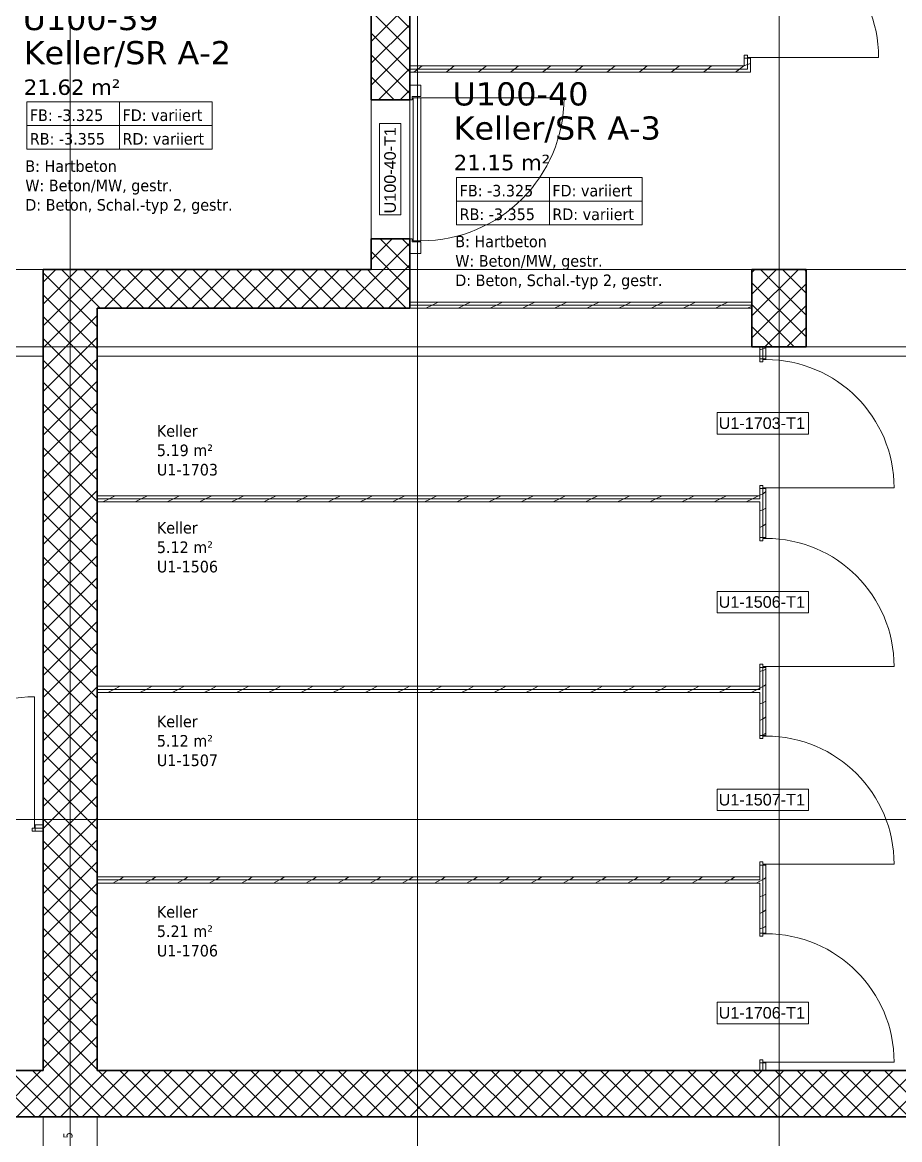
# Model space of a CAD drawing. Extents: x -1907 to 937, y -179 to 966.
# Drawn here: x -704 to -590.4, y 622.2 to 766.9 of the extents above; entities that cross this region are included whole.
import ezdxf
from ezdxf.lldxf.tags import DXFTag

# ---------------------------------------------------------------- set-up
doc = ezdxf.new("R2010")
doc.units = 0
doc.layers.get('0').update_dxf_attribs({"lineweight": 13})
for name, color, linetype, lineweight in [('A-AREA-____-IDEN', 7, 'Continuous', 5), ('A-DOOR-____-IDEN', 7, 'Continuous', 5), ('A-DOOR-____-OTLN', 7, 'Continuous', 9), ('A-DOOR-FRAM-MCUT', 7, 'Continuous', 9), ('A-DOOR-OPNG-OTLN', 7, 'Continuous', 9), ('A-FLOR-____-OVHD', 7, 'Strichpunkt - Fein', 9), ('A-WALL-____-MCUT', 7, 'Continuous', 35), ('A-WALL-____-PATT', 7, 'Continuous', 35), ('A-WALL-FNSH-MCUT', 7, 'Continuous', 35), ('S-COLS-____-MCUT', 7, 'Continuous', 35), ('S-COLS-____-OTLN', 7, 'Continuous', 9), ('S-GRID-____-OTLN', 7, 'Continuous', 5)]:
    doc.layers.add(name, color=color, linetype=linetype, lineweight=lineweight)
doc.styles.get("Standard").update_dxf_attribs({"font": 'arial.ttf'})
tags = doc.linetypes.add('_Rasterlinie_', pattern=[0.375, 0.2, -0.05, 0.075, -0.05]).pattern_tags.tags
tags[10:11] = [DXFTag(74, 4), DXFTag(75, 0), DXFTag(340, '0'), DXFTag(46, 1.0), DXFTag(50, 0.0), DXFTag(44, 0.0), DXFTag(45, 0.0)]
tags[8:9] = [DXFTag(74, 4), DXFTag(75, 0), DXFTag(340, '0'), DXFTag(46, 1.0), DXFTag(50, 0.0), DXFTag(44, 0.0), DXFTag(45, 0.0)]
tags[6:7] = [DXFTag(74, 4), DXFTag(75, 0), DXFTag(340, '0'), DXFTag(46, 1.0), DXFTag(50, 0.0), DXFTag(44, 0.0), DXFTag(45, 0.0)]
tags[4:5] = [DXFTag(74, 4), DXFTag(75, 0), DXFTag(340, '0'), DXFTag(46, 1.0), DXFTag(50, 0.0), DXFTag(44, 0.0), DXFTag(45, 0.0)]
tags = doc.linetypes.add('Grundrissdarstellung Sturz', pattern=[0.25, 0.15, -0.05, 0, -0.05]).pattern_tags.tags
tags[10:11] = [DXFTag(74, 4), DXFTag(75, 0), DXFTag(340, '0'), DXFTag(46, 1.0), DXFTag(50, 0.0), DXFTag(44, 0.0), DXFTag(45, 0.0)]
tags[8:9] = [DXFTag(74, 4), DXFTag(75, 0), DXFTag(340, '0'), DXFTag(46, 1.0), DXFTag(50, 0.0), DXFTag(44, 0.0), DXFTag(45, 0.0)]
tags[6:7] = [DXFTag(74, 4), DXFTag(75, 0), DXFTag(340, '0'), DXFTag(46, 1.0), DXFTag(50, 0.0), DXFTag(44, 0.0), DXFTag(45, 0.0)]
tags[4:5] = [DXFTag(74, 4), DXFTag(75, 0), DXFTag(340, '0'), DXFTag(46, 1.0), DXFTag(50, 0.0), DXFTag(44, 0.0), DXFTag(45, 0.0)]
tags = doc.linetypes.add('Strich Punkt fein', pattern=[0.2, 0.1, -0.05, 0, -0.05]).pattern_tags.tags
tags[10:11] = [DXFTag(74, 4), DXFTag(75, 0), DXFTag(340, '0'), DXFTag(46, 1.0), DXFTag(50, 0.0), DXFTag(44, 0.0), DXFTag(45, 0.0)]
tags[8:9] = [DXFTag(74, 4), DXFTag(75, 0), DXFTag(340, '0'), DXFTag(46, 1.0), DXFTag(50, 0.0), DXFTag(44, 0.0), DXFTag(45, 0.0)]
tags[6:7] = [DXFTag(74, 4), DXFTag(75, 0), DXFTag(340, '0'), DXFTag(46, 1.0), DXFTag(50, 0.0), DXFTag(44, 0.0), DXFTag(45, 0.0)]
tags[4:5] = [DXFTag(74, 4), DXFTag(75, 0), DXFTag(340, '0'), DXFTag(46, 1.0), DXFTag(50, 0.0), DXFTag(44, 0.0), DXFTag(45, 0.0)]
tags = doc.linetypes.add('Strichpunkt - Fein', pattern=[0.2, 0.1, -0.05, 0, -0.05]).pattern_tags.tags
tags[10:11] = [DXFTag(74, 4), DXFTag(75, 0), DXFTag(340, '0'), DXFTag(46, 1.0), DXFTag(50, 0.0), DXFTag(44, 0.0), DXFTag(45, 0.0)]
tags[8:9] = [DXFTag(74, 4), DXFTag(75, 0), DXFTag(340, '0'), DXFTag(46, 1.0), DXFTag(50, 0.0), DXFTag(44, 0.0), DXFTag(45, 0.0)]
tags[6:7] = [DXFTag(74, 4), DXFTag(75, 0), DXFTag(340, '0'), DXFTag(46, 1.0), DXFTag(50, 0.0), DXFTag(44, 0.0), DXFTag(45, 0.0)]
tags[4:5] = [DXFTag(74, 4), DXFTag(75, 0), DXFTag(340, '0'), DXFTag(46, 1.0), DXFTag(50, 0.0), DXFTag(44, 0.0), DXFTag(45, 0.0)]

# ---------------------------------------------------------------- blocks, each defined once
blk = doc.blocks.new('Referenz-A0UJ2810XE', base_point=(-1920.13, -159.41))
at = {"layer": 'A-AREA-____-IDEN', "color": 0, "linetype": 'Continuous', "ltscale": 0.13}
for p, q in [((-703.46, 756.56), (-679.46, 756.56)), ((-703.46, 750.44), (-703.46, 756.56)), ((-691.46, 756.56), (-691.46, 750.44)), ((-679.46, 756.56), (-679.46, 750.44)), ((-703.46, 753.5), (-679.46, 753.5)), ((-679.46, 750.44), (-703.46, 750.44)), ((-647.8, 746.79), (-623.8, 746.79)), ((-647.8, 740.67), (-647.8, 746.79)), ((-635.8, 746.79), (-635.8, 740.67)), ((-623.8, 746.79), (-623.8, 740.67)), ((-647.8, 743.73), (-623.8, 743.73)), ((-623.8, 740.67), (-647.8, 740.67))]:
    blk.add_line(p, q, dxfattribs=at)
at = {"layer": 'A-DOOR-____-IDEN', "color": 0, "linetype": 'Continuous', "ltscale": 0.13}
for p, q in [((-657.8, 741.93), (-657.8, 753.77)), ((-657.8, 753.77), (-655.02, 753.77)), ((-655.02, 753.77), (-655.02, 741.93)), ((-655.02, 741.93), (-657.8, 741.93)), ((-614.08, 716.34), (-602.24, 716.34)), ((-614.08, 713.56), (-614.08, 716.34)), ((-602.24, 716.34), (-602.24, 713.56)), ((-602.24, 713.56), (-614.08, 713.56)), ((-614.08, 693.19), (-602.24, 693.19)), ((-614.08, 690.41), (-614.08, 693.19)), ((-602.24, 693.19), (-602.24, 690.41)), ((-602.24, 690.41), (-614.08, 690.41)), ((-614.08, 667.59), (-602.24, 667.59)), ((-614.08, 664.81), (-614.08, 667.59)), ((-602.24, 667.59), (-602.24, 664.81)), ((-602.24, 664.81), (-614.08, 664.81)), ((-614.08, 639.99), (-602.24, 639.99)), ((-614.08, 637.21), (-614.08, 639.99)), ((-602.24, 639.99), (-602.24, 637.21)), ((-602.24, 637.21), (-614.08, 637.21))]:
    blk.add_line(p, q, dxfattribs=at)
at = {"layer": 'A-DOOR-____-OTLN', "color": 0, "linetype": 'Strich Punkt fein', "ltscale": 0.13}
for p, q in [((-658.86, 738.85), (-658.86, 756.85)), ((-653.86, 756.85), (-653.86, 738.85))]:
    blk.add_line(p, q, dxfattribs=at)
at = {"layer": 'A-DOOR-____-OTLN', "color": 0, "linetype": 'Continuous', "ltscale": 0.13}
for p, q in [((-653.42, 757.11), (-653.42, 738.59)), ((-652.42, 757.11), (-653.42, 757.11)), ((-652.42, 738.59), (-652.42, 757.11)), ((-653.42, 738.59), (-652.42, 738.59))]:
    blk.add_line(p, q, dxfattribs=at)
at = {"layer": 'A-DOOR-____-OTLN', "color": 0, "linetype": 'Grundrissdarstellung Sturz', "ltscale": 0.13}
for p, q in [((-701.36, 625.15), (-701.36, 597.15)), ((-694.36, 625.15), (-694.36, 597.15))]:
    blk.add_line(p, q, dxfattribs=at)
at = {"layer": 'A-DOOR-FRAM-MCUT', "color": 0, "linetype": 'Continuous', "ltscale": 0.13}
for p, q in [((-610.16, 762.63), (-610.56, 762.63)), ((-610.56, 762.63), (-610.56, 762.23)), ((-610.16, 762.33), (-610.16, 762.63)), ((-610.56, 762.23), (-609.76, 762.23)), ((-609.76, 762.33), (-610.16, 762.33)), ((-609.76, 762.23), (-609.76, 762.33)), ((-652.42, 758.75), (-653.86, 758.75)), ((-653.86, 758.75), (-653.86, 756.85)), ((-652.42, 757.25), (-652.42, 758.75)), ((-653.86, 756.85), (-653.56, 756.85)), ((-653.56, 756.85), (-653.56, 757.25)), ((-653.56, 757.25), (-652.42, 757.25)), ((-653.56, 738.85), (-653.86, 738.85)), ((-653.86, 738.85), (-653.86, 736.95)), ((-653.56, 738.45), (-653.56, 738.85)), ((-652.42, 738.45), (-653.56, 738.45)), ((-652.42, 736.95), (-652.42, 738.45)), ((-653.86, 736.95), (-652.42, 736.95)), ((-607.76, 723.3), (-608.56, 723.3)), ((-608.56, 723.3), (-608.56, 722.9)), ((-608.56, 722.9), (-608.16, 722.9)), ((-608.16, 722.9), (-608.16, 723.2)), ((-608.16, 723.2), (-607.76, 723.2)), ((-607.76, 723.2), (-607.76, 723.3)), ((-608.16, 706.9), (-608.56, 706.9)), ((-608.56, 706.9), (-608.56, 706.5)), ((-608.56, 706.5), (-607.76, 706.5)), ((-608.16, 706.6), (-608.16, 706.9)), ((-607.76, 706.6), (-608.16, 706.6)), ((-607.76, 706.5), (-607.76, 706.6)), ((-607.76, 700.15), (-608.56, 700.15)), ((-608.56, 700.15), (-608.56, 699.75)), ((-608.56, 699.75), (-608.16, 699.75)), ((-608.16, 699.75), (-608.16, 700.05)), ((-608.16, 700.05), (-607.76, 700.05)), ((-607.76, 700.05), (-607.76, 700.15)), ((-608.16, 683.75), (-608.56, 683.75)), ((-608.56, 683.75), (-608.56, 683.35)), ((-608.56, 683.35), (-607.76, 683.35)), ((-608.16, 683.45), (-608.16, 683.75)), ((-607.76, 683.45), (-608.16, 683.45)), ((-607.76, 683.35), (-607.76, 683.45)), ((-607.76, 674.55), (-608.56, 674.55)), ((-608.56, 674.55), (-608.56, 674.15)), ((-608.16, 674.15), (-608.16, 674.45)), ((-608.16, 674.45), (-607.76, 674.45)), ((-607.76, 674.45), (-607.76, 674.55)), ((-608.56, 674.15), (-608.16, 674.15)), ((-702.36, 662.95), (-702.46, 662.95)), ((-702.46, 662.95), (-702.46, 662.55)), ((-702.36, 662.15), (-702.36, 662.95)), ((-702.46, 662.55), (-702.76, 662.55)), ((-702.76, 662.55), (-702.76, 662.15)), ((-702.76, 662.15), (-702.36, 662.15)), ((-608.16, 658.15), (-608.56, 658.15)), ((-608.56, 658.15), (-608.56, 657.75)), ((-608.56, 657.75), (-607.76, 657.75)), ((-608.16, 657.85), (-608.16, 658.15)), ((-607.76, 657.85), (-608.16, 657.85)), ((-607.76, 657.75), (-607.76, 657.85)), ((-607.76, 648.95), (-608.56, 648.95)), ((-608.56, 648.95), (-608.56, 648.55)), ((-608.56, 648.55), (-608.16, 648.55)), ((-608.16, 648.55), (-608.16, 648.85)), ((-608.16, 648.85), (-607.76, 648.85)), ((-607.76, 648.85), (-607.76, 648.95)), ((-608.16, 632.55), (-608.56, 632.55)), ((-608.56, 632.55), (-608.56, 632.15)), ((-608.16, 632.25), (-608.16, 632.55)), ((-607.76, 632.25), (-608.16, 632.25)), ((-607.76, 632.15), (-607.76, 632.25)), ((-608.56, 632.15), (-607.76, 632.15))]:
    blk.add_line(p, q, dxfattribs=at)
at = {"layer": 'A-DOOR-OPNG-OTLN', "color": 0, "linetype": 'Continuous', "ltscale": 0.13}
for p, q in [((-609.76, 762.33), (-593.16, 762.33)), ((-633.9, 757.11), (-652.42, 757.11)), ((-607.76, 706.6), (-591.16, 706.6)), ((-607.76, 683.45), (-591.16, 683.45)), ((-702.46, 662.95), (-702.46, 679.55)), ((-607.76, 657.85), (-591.16, 657.85)), ((-607.76, 632.25), (-591.16, 632.25))]:
    blk.add_line(p, q, dxfattribs=at)
for centre, major_axis in [((-609.76, 762.33), (16.6, 0)), ((-652.42, 757.11), (0, -18.52)), ((-607.76, 706.6), (16.6, 0)), ((-607.76, 683.45), (16.6, 0)), ((-702.46, 662.95), (0, 16.6)), ((-607.76, 657.85), (16.6, 0)), ((-607.76, 632.25), (16.6, 0))]:
    blk.add_ellipse(centre, major_axis=major_axis, ratio=1, start_param=0, end_param=1.570796, dxfattribs=at)
at = {"layer": 'A-FLOR-____-OVHD', "color": 0, "linetype": 'Strichpunkt - Fein', "ltscale": 0.13}
for p, q in [((-876.56, 724.85), (-334.16, 724.85)), ((-767.96, 724.85), (-701.36, 724.85)), ((-767.96, 723.65), (-701.36, 723.65)), ((-694.36, 723.65), (-583.76, 723.65))]:
    blk.add_line(p, q, dxfattribs=at)
at = {"layer": 'A-WALL-____-MCUT', "color": 0, "linetype": 'Continuous', "ltscale": 0.35}
for p, q in [((-653.86, 756.85), (-653.86, 861.75)), ((-658.86, 771.45), (-658.86, 756.85)), ((-658.86, 756.85), (-653.86, 756.85)), ((-653.86, 738.85), (-658.86, 738.85)), ((-658.86, 738.85), (-658.86, 734.85)), ((-653.86, 730.65), (-653.86, 738.85)), ((-701.36, 734.85), (-701.36, 631.15)), ((-658.86, 734.85), (-701.36, 734.85)), ((-653.86, 730.65), (-653.86, 729.85)), ((-694.36, 680.5), (-694.36, 729.85)), ((-694.36, 729.85), (-653.86, 729.85)), ((-694.36, 631.15), (-694.36, 680.5)), ((-701.36, 631.15), (-767.96, 631.15)), ((-583.76, 631.15), (-694.36, 631.15)), ((-857.56, 625.15), (-577.76, 625.15))]:
    blk.add_line(p, q, dxfattribs=at)
at = {"layer": 'A-WALL-____-MCUT', "color": 0, "linetype": 'Continuous', "lineweight": 9, "ltscale": 0.13}
for p, q in [((-610.16, 760.83), (-610.16, 762.23)), ((-653.86, 760.83), (-610.16, 760.83)), ((-653.86, 730.25), (-609.56, 730.25)), ((-608.16, 723.3), (-608.16, 724.85)), ((-608.16, 700.15), (-608.16, 706.5)), ((-694.36, 705.18), (-608.56, 705.18)), ((-608.56, 705.18), (-608.56, 705.58)), ((-608.16, 674.55), (-608.16, 683.35)), ((-694.36, 680.5), (-608.56, 680.5)), ((-608.56, 680.5), (-608.56, 680.9)), ((-701.36, 662.55), (-702.36, 662.55)), ((-608.16, 648.95), (-608.16, 657.75)), ((-694.36, 655.83), (-608.56, 655.83)), ((-608.56, 655.83), (-608.56, 656.23)), ((-608.16, 631.15), (-608.16, 632.15))]:
    blk.add_line(p, q, dxfattribs=at)
at = {"layer": 'A-WALL-____-PATT', "color": 0, "linetype": 'Continuous', "lineweight": 9, "ltscale": 0.13}
for p, q in [((-653.86, 766.13), (-658.86, 771.13)), ((-658.86, 764.4), (-653.86, 769.4)), ((-653.86, 763.3), (-658.86, 768.3)), ((-658.86, 761.57), (-653.86, 766.57)), ((-653.86, 760.47), (-658.86, 765.47)), ((-658.86, 758.74), (-653.86, 763.74)), ((-653.86, 757.65), (-658.86, 762.65)), ((-652.28, 761.23), (-652.81, 760.83)), ((-648.11, 761.23), (-648.65, 760.83)), ((-643.95, 761.23), (-644.48, 760.83)), ((-639.78, 761.23), (-640.32, 760.83)), ((-635.62, 761.23), (-636.15, 760.83)), ((-631.45, 761.23), (-631.99, 760.83)), ((-627.29, 761.23), (-627.82, 760.83)), ((-623.12, 761.23), (-623.66, 760.83)), ((-618.96, 761.23), (-619.49, 760.83)), ((-614.79, 761.23), (-615.33, 760.83)), ((-610.63, 761.23), (-611.16, 760.83)), ((-610.54, 761.29), (-610.56, 761.28)), ((-610.16, 761.41), (-610.49, 761.3)), ((-609.76, 761.55), (-610.16, 761.41)), ((-655.89, 756.85), (-658.86, 759.82)), ((-657.92, 756.85), (-653.86, 760.91)), ((-652.81, 760.83), (-653.34, 760.43)), ((-648.65, 760.83), (-649.18, 760.43)), ((-644.48, 760.83), (-645.01, 760.43)), ((-640.32, 760.83), (-640.85, 760.43)), ((-636.15, 760.83), (-636.68, 760.43)), ((-631.99, 760.83), (-632.52, 760.43)), ((-627.82, 760.83), (-628.35, 760.43)), ((-623.66, 760.83), (-624.19, 760.43)), ((-619.49, 760.83), (-620.02, 760.43)), ((-615.33, 760.83), (-615.86, 760.43)), ((-611.16, 760.83), (-611.69, 760.43)), ((-658.72, 756.85), (-658.86, 756.99)), ((-655.1, 756.85), (-653.86, 758.08)), ((-658.86, 736.11), (-656.13, 738.85)), ((-658.86, 733.29), (-653.86, 738.29)), ((-653.86, 735.02), (-657.69, 738.85)), ((-653.86, 737.85), (-654.86, 738.85)), ((-653.86, 732.19), (-658.86, 737.19)), ((-658.86, 730.46), (-653.86, 735.46)), ((-701.36, 733.21), (-699.72, 734.85)), ((-701.36, 730.38), (-696.89, 734.85)), ((-701.36, 727.56), (-694.36, 734.56)), ((-694.36, 727.44), (-701.36, 734.44)), ((-694.36, 730.26), (-698.95, 734.85)), ((-694.36, 733.09), (-696.12, 734.85)), ((-694.36, 734.56), (-694.07, 734.85)), ((-694.36, 731.73), (-691.24, 734.85)), ((-693.41, 729.85), (-688.41, 734.85)), ((-688.29, 729.85), (-693.29, 734.85)), ((-690.58, 729.85), (-685.58, 734.85)), ((-685.46, 729.85), (-690.46, 734.85)), ((-687.75, 729.85), (-682.75, 734.85)), ((-682.63, 729.85), (-687.63, 734.85)), ((-684.92, 729.85), (-679.92, 734.85)), ((-679.81, 729.85), (-684.81, 734.85)), ((-682.1, 729.85), (-677.1, 734.85)), ((-676.98, 729.85), (-681.98, 734.85)), ((-679.27, 729.85), (-674.27, 734.85)), ((-674.15, 729.85), (-679.15, 734.85)), ((-676.44, 729.85), (-671.44, 734.85)), ((-671.32, 729.85), (-676.32, 734.85)), ((-673.61, 729.85), (-668.61, 734.85)), ((-668.49, 729.85), (-673.49, 734.85)), ((-670.78, 729.85), (-665.78, 734.85)), ((-665.66, 729.85), (-670.66, 734.85)), ((-667.95, 729.85), (-662.95, 734.85)), ((-662.84, 729.85), (-667.84, 734.85)), ((-665.13, 729.85), (-660.13, 734.85)), ((-660.01, 729.85), (-665.01, 734.85)), ((-658.86, 731.53), (-662.18, 734.85)), ((-658.86, 734.36), (-659.35, 734.85)), ((-654.35, 729.85), (-658.86, 734.36)), ((-691.12, 729.85), (-694.36, 733.09)), ((-662.3, 729.85), (-658.86, 733.29)), ((-656.64, 729.85), (-653.86, 732.63)), ((-701.36, 724.73), (-694.36, 731.73)), ((-694.36, 724.61), (-701.36, 731.61)), ((-657.18, 729.85), (-658.86, 731.53)), ((-650.18, 730.65), (-650.98, 730.25)), ((-646.01, 730.65), (-646.81, 730.25)), ((-641.85, 730.65), (-642.65, 730.25)), ((-637.68, 730.65), (-638.48, 730.25)), ((-633.52, 730.65), (-634.32, 730.25)), ((-629.35, 730.65), (-630.15, 730.25)), ((-625.19, 730.65), (-625.99, 730.25)), ((-621.02, 730.65), (-621.82, 730.25)), ((-616.86, 730.65), (-617.66, 730.25)), ((-612.69, 730.65), (-613.49, 730.25)), ((-693.95, 729.85), (-694.36, 730.26)), ((-659.47, 729.85), (-658.86, 730.46)), ((-650.98, 730.25), (-651.78, 729.85)), ((-646.81, 730.25), (-647.61, 729.85)), ((-642.65, 730.25), (-643.45, 729.85)), ((-638.48, 730.25), (-639.28, 729.85)), ((-634.32, 730.25), (-635.12, 729.85)), ((-630.15, 730.25), (-630.95, 729.85)), ((-625.99, 730.25), (-626.79, 729.85)), ((-621.82, 730.25), (-622.62, 729.85)), ((-617.66, 730.25), (-618.46, 729.85)), ((-613.49, 730.25), (-614.29, 729.85)), ((-609.56, 730.13), (-610.13, 729.85)), ((-701.36, 721.9), (-694.36, 728.9)), ((-694.36, 721.78), (-701.36, 728.78)), ((-701.36, 719.07), (-694.36, 726.07)), ((-694.36, 718.95), (-701.36, 725.95)), ((-608.16, 724.6), (-608.56, 724.46)), ((-607.99, 724.65), (-608.16, 724.6)), ((-607.76, 724.79), (-607.93, 724.7)), ((-701.36, 716.24), (-694.36, 723.24)), ((-694.36, 716.12), (-701.36, 723.12)), ((-701.36, 713.41), (-694.36, 720.41)), ((-694.36, 713.29), (-701.36, 720.29)), ((-701.36, 710.58), (-694.36, 717.58)), ((-694.36, 710.46), (-701.36, 717.46)), ((-701.36, 707.76), (-694.36, 714.76)), ((-694.36, 707.64), (-701.36, 714.64)), ((-701.36, 704.93), (-694.36, 711.93)), ((-694.36, 704.81), (-701.36, 711.81)), ((-701.36, 702.1), (-694.36, 709.1)), ((-694.36, 701.98), (-701.36, 708.98)), ((-701.36, 699.27), (-694.36, 706.27)), ((-694.36, 699.15), (-701.36, 706.15)), ((-607.76, 706.11), (-608.04, 705.9)), ((-692.8, 705.18), (-693.6, 704.78)), ((-692, 705.58), (-692.8, 705.18)), ((-688.63, 705.18), (-689.43, 704.78)), ((-687.83, 705.58), (-688.63, 705.18)), ((-684.47, 705.18), (-685.27, 704.78)), ((-683.67, 705.58), (-684.47, 705.18)), ((-680.3, 705.18), (-681.1, 704.78)), ((-679.5, 705.58), (-680.3, 705.18)), ((-676.14, 705.18), (-676.94, 704.78)), ((-675.34, 705.58), (-676.14, 705.18)), ((-671.97, 705.18), (-672.77, 704.78)), ((-671.17, 705.58), (-671.97, 705.18)), ((-667.81, 705.18), (-668.61, 704.78)), ((-667.01, 705.58), (-667.81, 705.18)), ((-663.64, 705.18), (-664.44, 704.78)), ((-662.84, 705.58), (-663.64, 705.18)), ((-659.48, 705.18), (-660.28, 704.78)), ((-658.68, 705.58), (-659.48, 705.18)), ((-655.31, 705.18), (-656.11, 704.78)), ((-654.51, 705.58), (-655.31, 705.18)), ((-651.15, 705.18), (-651.95, 704.78)), ((-650.35, 705.58), (-651.15, 705.18)), ((-646.98, 705.18), (-647.78, 704.78)), ((-646.18, 705.58), (-646.98, 705.18)), ((-642.82, 705.18), (-643.62, 704.78)), ((-642.02, 705.58), (-642.82, 705.18)), ((-638.65, 705.18), (-639.45, 704.78)), ((-637.85, 705.58), (-638.65, 705.18)), ((-634.49, 705.18), (-635.29, 704.78)), ((-633.69, 705.58), (-634.49, 705.18)), ((-630.33, 705.18), (-631.13, 704.78)), ((-629.53, 705.58), (-630.33, 705.18)), ((-626.16, 705.18), (-626.96, 704.78)), ((-625.36, 705.58), (-626.16, 705.18)), ((-622, 705.18), (-622.8, 704.78)), ((-621.2, 705.58), (-622, 705.18)), ((-617.83, 705.18), (-618.63, 704.78)), ((-617.03, 705.58), (-617.83, 705.18)), ((-613.67, 705.18), (-614.47, 704.78)), ((-612.87, 705.58), (-613.67, 705.18)), ((-609.5, 705.18), (-610.3, 704.78)), ((-608.7, 705.58), (-609.5, 705.18)), ((-608.16, 705.84), (-608.56, 705.64)), ((-607.93, 705.96), (-608.16, 705.84)), ((-701.36, 696.44), (-694.36, 703.44)), ((-694.36, 696.32), (-701.36, 703.32)), ((-608.16, 703.77), (-608.56, 703.64)), ((-607.99, 703.83), (-608.16, 703.77)), ((-607.76, 703.96), (-607.93, 703.88)), ((-608.16, 701.68), (-608.56, 701.48)), ((-607.93, 701.79), (-608.16, 701.68)), ((-607.76, 701.94), (-608.04, 701.74)), ((-701.36, 693.61), (-694.36, 700.61)), ((-694.36, 693.49), (-701.36, 700.49)), ((-701.36, 690.79), (-694.36, 697.79)), ((-694.36, 690.67), (-701.36, 697.67)), ((-701.36, 687.96), (-694.36, 694.96)), ((-694.36, 687.84), (-701.36, 694.84)), ((-701.36, 685.13), (-694.36, 692.13)), ((-694.36, 685.01), (-701.36, 692.01)), ((-701.36, 682.3), (-694.36, 689.3)), ((-694.36, 682.18), (-701.36, 689.18)), ((-701.36, 679.47), (-694.36, 686.47)), ((-694.36, 679.35), (-701.36, 686.35)), ((-701.36, 676.64), (-694.36, 683.64)), ((-694.36, 676.52), (-701.36, 683.52)), ((-608.16, 682.95), (-608.56, 682.82)), ((-607.99, 683.01), (-608.16, 682.95)), ((-607.76, 683.14), (-607.93, 683.05)), ((-701.36, 673.82), (-694.36, 680.82)), ((-694.36, 673.69), (-701.36, 680.69)), ((-692.17, 680.5), (-692.97, 680.1)), ((-691.37, 680.9), (-692.17, 680.5)), ((-688.01, 680.5), (-688.81, 680.1)), ((-687.21, 680.9), (-688.01, 680.5)), ((-683.84, 680.5), (-684.64, 680.1)), ((-683.04, 680.9), (-683.84, 680.5)), ((-679.68, 680.5), (-680.48, 680.1)), ((-678.88, 680.9), (-679.68, 680.5)), ((-675.51, 680.5), (-676.31, 680.1)), ((-674.71, 680.9), (-675.51, 680.5)), ((-671.35, 680.5), (-672.15, 680.1)), ((-670.55, 680.9), (-671.35, 680.5)), ((-667.18, 680.5), (-667.98, 680.1)), ((-666.38, 680.9), (-667.18, 680.5)), ((-663.02, 680.5), (-663.82, 680.1)), ((-662.22, 680.9), (-663.02, 680.5)), ((-658.85, 680.5), (-659.65, 680.1)), ((-658.05, 680.9), (-658.85, 680.5)), ((-654.69, 680.5), (-655.49, 680.1)), ((-653.89, 680.9), (-654.69, 680.5)), ((-650.52, 680.5), (-651.32, 680.1)), ((-649.72, 680.9), (-650.52, 680.5)), ((-646.36, 680.5), (-647.16, 680.1)), ((-645.56, 680.9), (-646.36, 680.5)), ((-642.19, 680.5), (-642.99, 680.1)), ((-641.39, 680.9), (-642.19, 680.5)), ((-638.03, 680.5), (-638.83, 680.1)), ((-637.23, 680.9), (-638.03, 680.5)), ((-633.86, 680.5), (-634.66, 680.1)), ((-633.06, 680.9), (-633.86, 680.5)), ((-629.7, 680.5), (-630.5, 680.1)), ((-628.9, 680.9), (-629.7, 680.5)), ((-625.53, 680.5), (-626.33, 680.1)), ((-624.73, 680.9), (-625.53, 680.5)), ((-621.37, 680.5), (-622.17, 680.1)), ((-620.57, 680.9), (-621.37, 680.5)), ((-617.2, 680.5), (-618, 680.1)), ((-616.4, 680.9), (-617.2, 680.5)), ((-613.04, 680.5), (-613.84, 680.1)), ((-612.24, 680.9), (-613.04, 680.5)), ((-608.87, 680.5), (-609.67, 680.1)), ((-608.56, 680.66), (-608.87, 680.5)), ((-608.16, 680.86), (-608.56, 680.66)), ((-607.93, 680.97), (-608.16, 680.86)), ((-607.76, 681.12), (-608.04, 680.91)), ((-608.16, 678.78), (-608.56, 678.65)), ((-607.99, 678.84), (-608.16, 678.78)), ((-607.76, 678.97), (-607.93, 678.89)), ((-701.36, 670.99), (-694.36, 677.99)), ((-694.36, 670.87), (-701.36, 677.87)), ((-608.16, 676.69), (-608.56, 676.49)), ((-607.93, 676.8), (-608.16, 676.69)), ((-607.76, 676.95), (-608.04, 676.75)), ((-701.36, 668.16), (-694.36, 675.16)), ((-694.36, 668.04), (-701.36, 675.04)), ((-608.16, 674.62), (-608.37, 674.55)), ((-607.99, 674.68), (-608.16, 674.62)), ((-607.76, 674.81), (-607.93, 674.72)), ((-701.36, 665.33), (-694.36, 672.33)), ((-694.36, 665.21), (-701.36, 672.21)), ((-701.36, 662.5), (-694.36, 669.5)), ((-694.36, 662.38), (-701.36, 669.38)), ((-701.36, 659.67), (-694.36, 666.67)), ((-694.36, 659.55), (-701.36, 666.55)), ((-702.28, 662.95), (-702.36, 662.91)), ((-701.36, 656.84), (-694.36, 663.84)), ((-694.36, 656.72), (-701.36, 663.72)), ((-701.36, 654.02), (-694.36, 661.02)), ((-694.36, 653.9), (-701.36, 660.9)), ((-701.36, 651.19), (-694.36, 658.19)), ((-694.36, 651.07), (-701.36, 658.07)), ((-691.54, 655.83), (-692.34, 655.43)), ((-691.23, 655.98), (-691.54, 655.83)), ((-690.93, 656.23), (-691.34, 655.92)), ((-687.38, 655.83), (-688.18, 655.43)), ((-687.07, 655.98), (-687.38, 655.83)), ((-686.77, 656.23), (-687.17, 655.92)), ((-683.21, 655.83), (-684.01, 655.43)), ((-682.9, 655.98), (-683.21, 655.83)), ((-682.6, 656.23), (-683.01, 655.92)), ((-679.05, 655.83), (-679.85, 655.43)), ((-678.74, 655.98), (-679.05, 655.83)), ((-678.44, 656.23), (-678.84, 655.92)), ((-674.88, 655.83), (-675.68, 655.43)), ((-674.57, 655.98), (-674.88, 655.83)), ((-674.27, 656.23), (-674.68, 655.92)), ((-670.72, 655.83), (-671.52, 655.43)), ((-670.41, 655.98), (-670.72, 655.83)), ((-670.11, 656.23), (-670.51, 655.92)), ((-666.55, 655.83), (-667.35, 655.43)), ((-666.24, 655.98), (-666.55, 655.83)), ((-665.94, 656.23), (-666.35, 655.92)), ((-662.39, 655.83), (-663.19, 655.43)), ((-662.08, 655.98), (-662.39, 655.83)), ((-661.78, 656.23), (-662.18, 655.92)), ((-658.22, 655.83), (-659.02, 655.43)), ((-657.91, 655.98), (-658.22, 655.83)), ((-657.61, 656.23), (-658.02, 655.92)), ((-654.06, 655.83), (-654.86, 655.43)), ((-653.75, 655.98), (-654.06, 655.83)), ((-653.45, 656.23), (-653.85, 655.92)), ((-649.89, 655.83), (-650.69, 655.43)), ((-649.58, 655.98), (-649.89, 655.83)), ((-649.28, 656.23), (-649.69, 655.92)), ((-645.73, 655.83), (-646.53, 655.43)), ((-645.42, 655.98), (-645.73, 655.83)), ((-645.12, 656.23), (-645.52, 655.92)), ((-641.56, 655.83), (-642.36, 655.43)), ((-641.25, 655.98), (-641.56, 655.83)), ((-640.95, 656.23), (-641.36, 655.92)), ((-637.4, 655.83), (-638.2, 655.43)), ((-637.09, 655.98), (-637.4, 655.83)), ((-636.79, 656.23), (-637.19, 655.92)), ((-633.23, 655.83), (-634.03, 655.43)), ((-632.93, 655.98), (-633.23, 655.83)), ((-632.62, 656.23), (-633.03, 655.92)), ((-629.07, 655.83), (-629.87, 655.43)), ((-628.76, 655.98), (-629.07, 655.83)), ((-628.46, 656.23), (-628.86, 655.92)), ((-624.9, 655.83), (-625.7, 655.43)), ((-624.6, 655.98), (-624.9, 655.83)), ((-624.29, 656.23), (-624.69, 655.92)), ((-620.74, 655.83), (-621.54, 655.43)), ((-620.43, 655.98), (-620.74, 655.83)), ((-620.13, 656.23), (-620.53, 655.92)), ((-616.57, 655.83), (-617.37, 655.43)), ((-616.27, 655.98), (-616.57, 655.83)), ((-615.96, 656.23), (-616.36, 655.92)), ((-612.41, 655.83), (-613.21, 655.43)), ((-612.1, 655.98), (-612.41, 655.83)), ((-611.8, 656.23), (-612.2, 655.92)), ((-608.56, 655.67), (-609.04, 655.43)), ((-608.16, 655.87), (-608.56, 655.67)), ((-607.94, 655.98), (-608.16, 655.87)), ((-607.76, 656.13), (-608.03, 655.93)), ((-701.36, 648.36), (-694.36, 655.36)), ((-694.36, 648.24), (-701.36, 655.24)), ((-607.76, 653.98), (-607.94, 653.9)), ((-701.36, 645.53), (-694.36, 652.53)), ((-608.16, 653.8), (-608.56, 653.66)), ((-607.99, 653.85), (-608.16, 653.8)), ((-694.36, 645.41), (-701.36, 652.41)), ((-608.16, 651.7), (-608.56, 651.5)), ((-607.94, 651.81), (-608.16, 651.7)), ((-607.76, 651.96), (-608.03, 651.76)), ((-701.36, 642.7), (-694.36, 649.7)), ((-608.16, 649.63), (-608.56, 649.5)), ((-607.99, 649.69), (-608.16, 649.63)), ((-607.76, 649.82), (-607.94, 649.73)), ((-694.36, 642.58), (-701.36, 649.58)), ((-701.36, 639.87), (-694.36, 646.87)), ((-694.36, 639.75), (-701.36, 646.75)), ((-701.36, 637.05), (-694.36, 644.05)), ((-694.36, 636.93), (-701.36, 643.93)), ((-701.36, 634.22), (-694.36, 641.22)), ((-694.36, 634.1), (-701.36, 641.1)), ((-701.36, 631.39), (-694.36, 638.39)), ((-694.36, 631.27), (-701.36, 638.27)), ((-697.07, 631.15), (-701.36, 635.44)), ((-698.77, 631.15), (-694.36, 635.56)), ((-699.9, 631.15), (-701.36, 632.61)), ((-695.94, 631.15), (-694.36, 632.73)), ((-702.39, 625.15), (-708.39, 631.15)), ((-707.6, 625.15), (-701.6, 631.15)), ((-699.56, 625.15), (-705.56, 631.15)), ((-704.77, 625.15), (-698.77, 631.15)), ((-696.73, 625.15), (-702.73, 631.15)), ((-701.94, 625.15), (-695.94, 631.15)), ((-693.9, 625.15), (-699.9, 631.15)), ((-699.11, 625.15), (-693.11, 631.15)), ((-691.07, 625.15), (-697.07, 631.15)), ((-696.29, 625.15), (-690.29, 631.15)), ((-688.24, 625.15), (-694.24, 631.15)), ((-693.46, 625.15), (-687.46, 631.15)), ((-685.41, 625.15), (-691.41, 631.15)), ((-690.63, 625.15), (-684.63, 631.15)), ((-682.59, 625.15), (-688.59, 631.15)), ((-687.8, 625.15), (-681.8, 631.15)), ((-679.76, 625.15), (-685.76, 631.15)), ((-684.97, 625.15), (-678.97, 631.15)), ((-676.93, 625.15), (-682.93, 631.15)), ((-682.14, 625.15), (-676.14, 631.15)), ((-674.1, 625.15), (-680.1, 631.15)), ((-679.32, 625.15), (-673.32, 631.15)), ((-671.27, 625.15), (-677.27, 631.15)), ((-676.49, 625.15), (-670.49, 631.15)), ((-668.44, 625.15), (-674.44, 631.15)), ((-673.66, 625.15), (-667.66, 631.15)), ((-665.62, 625.15), (-671.62, 631.15)), ((-670.83, 625.15), (-664.83, 631.15)), ((-662.79, 625.15), (-668.79, 631.15)), ((-668, 625.15), (-662, 631.15)), ((-659.96, 625.15), (-665.96, 631.15)), ((-665.17, 625.15), (-659.17, 631.15)), ((-657.13, 625.15), (-663.13, 631.15)), ((-662.35, 625.15), (-656.35, 631.15)), ((-654.3, 625.15), (-660.3, 631.15)), ((-659.52, 625.15), (-653.52, 631.15)), ((-651.47, 625.15), (-657.47, 631.15)), ((-656.69, 625.15), (-650.69, 631.15)), ((-648.64, 625.15), (-654.64, 631.15)), ((-653.86, 625.15), (-647.86, 631.15)), ((-645.82, 625.15), (-651.82, 631.15)), ((-651.03, 625.15), (-645.03, 631.15)), ((-642.99, 625.15), (-648.99, 631.15)), ((-648.2, 625.15), (-642.2, 631.15)), ((-640.16, 625.15), (-646.16, 631.15)), ((-645.37, 625.15), (-639.37, 631.15)), ((-637.33, 625.15), (-643.33, 631.15)), ((-642.55, 625.15), (-636.55, 631.15)), ((-634.5, 625.15), (-640.5, 631.15)), ((-639.72, 625.15), (-633.72, 631.15)), ((-631.67, 625.15), (-637.67, 631.15)), ((-636.89, 625.15), (-630.89, 631.15)), ((-628.85, 625.15), (-634.85, 631.15)), ((-634.06, 625.15), (-628.06, 631.15)), ((-626.02, 625.15), (-632.02, 631.15)), ((-631.23, 625.15), (-625.23, 631.15)), ((-623.19, 625.15), (-629.19, 631.15)), ((-628.4, 625.15), (-622.4, 631.15)), ((-620.36, 625.15), (-626.36, 631.15)), ((-625.58, 625.15), (-619.58, 631.15)), ((-617.53, 625.15), (-623.53, 631.15)), ((-622.75, 625.15), (-616.75, 631.15)), ((-614.7, 625.15), (-620.7, 631.15)), ((-619.92, 625.15), (-613.92, 631.15)), ((-611.88, 625.15), (-617.88, 631.15)), ((-617.09, 625.15), (-611.09, 631.15)), ((-609.05, 625.15), (-615.05, 631.15)), ((-614.26, 625.15), (-608.26, 631.15)), ((-606.22, 625.15), (-612.22, 631.15)), ((-611.43, 625.15), (-605.43, 631.15)), ((-603.39, 625.15), (-609.39, 631.15)), ((-608.61, 625.15), (-602.61, 631.15)), ((-600.56, 625.15), (-606.56, 631.15)), ((-605.78, 625.15), (-599.78, 631.15)), ((-597.73, 625.15), (-603.73, 631.15)), ((-602.95, 625.15), (-596.95, 631.15)), ((-594.9, 625.15), (-600.9, 631.15)), ((-600.12, 625.15), (-594.12, 631.15)), ((-592.08, 625.15), (-598.08, 631.15)), ((-597.29, 625.15), (-591.29, 631.15)), ((-589.25, 625.15), (-595.25, 631.15)), ((-594.46, 625.15), (-588.46, 631.15)), ((-586.42, 625.15), (-592.42, 631.15)), ((-591.63, 625.15), (-585.63, 631.15))]:
    blk.add_line(p, q, dxfattribs=at)
at = {"layer": 'A-WALL-FNSH-MCUT', "color": 0, "linetype": 'Continuous', "lineweight": 9, "ltscale": 0.13}
for p, q in [((-610.56, 761.23), (-653.86, 761.23)), ((-610.56, 762.23), (-610.56, 761.23)), ((-609.76, 762.23), (-610.56, 762.23)), ((-609.76, 760.43), (-609.76, 762.23)), ((-653.86, 760.43), (-609.76, 760.43)), ((-609.56, 730.65), (-653.86, 730.65)), ((-609.56, 729.85), (-609.56, 730.65)), ((-653.86, 729.85), (-609.56, 729.85)), ((-608.56, 724.85), (-608.56, 723.3)), ((-607.76, 724.85), (-608.56, 724.85)), ((-607.76, 723.3), (-607.76, 724.85)), ((-608.56, 723.3), (-607.76, 723.3)), ((-608.56, 706.5), (-608.56, 705.58)), ((-607.76, 706.5), (-608.56, 706.5)), ((-607.76, 700.15), (-607.76, 706.5)), ((-608.56, 705.58), (-694.36, 705.58)), ((-694.36, 704.78), (-608.56, 704.78)), ((-608.56, 704.78), (-608.56, 700.15)), ((-608.56, 700.15), (-607.76, 700.15)), ((-608.56, 683.35), (-608.56, 680.9)), ((-607.76, 683.35), (-608.56, 683.35)), ((-607.76, 674.55), (-607.76, 683.35)), ((-608.56, 680.9), (-694.36, 680.9)), ((-694.36, 680.1), (-608.56, 680.1)), ((-608.56, 680.1), (-608.56, 674.55)), ((-608.56, 674.55), (-607.76, 674.55)), ((-701.36, 662.95), (-702.36, 662.95)), ((-702.36, 662.95), (-702.36, 662.15)), ((-702.36, 662.15), (-701.36, 662.15)), ((-608.56, 657.75), (-608.56, 656.23)), ((-607.76, 657.75), (-608.56, 657.75)), ((-607.76, 648.95), (-607.76, 657.75)), ((-608.56, 656.23), (-694.36, 656.23)), ((-694.36, 655.43), (-608.56, 655.43)), ((-608.56, 655.43), (-608.56, 648.95)), ((-608.56, 648.95), (-607.76, 648.95)), ((-608.56, 632.15), (-608.56, 631.15)), ((-607.76, 632.15), (-608.56, 632.15)), ((-607.76, 631.15), (-607.76, 632.15))]:
    blk.add_line(p, q, dxfattribs=at)
at = {"layer": 'S-COLS-____-MCUT', "color": 0, "linetype": 'Continuous', "ltscale": 0.35}
for p, q in [((-602.56, 734.85), (-609.56, 734.85)), ((-609.56, 734.85), (-609.56, 724.85)), ((-602.56, 724.85), (-602.56, 734.85)), ((-609.56, 724.85), (-602.56, 724.85))]:
    blk.add_line(p, q, dxfattribs=at)
at = {"layer": 'S-COLS-____-OTLN', "color": 0, "linetype": 'Continuous', "ltscale": 0.13}
for p, q in [((-609.56, 734.5), (-609.21, 734.85)), ((-609.56, 731.67), (-606.39, 734.85)), ((-609.56, 728.85), (-603.56, 734.85)), ((-602.56, 728.97), (-608.44, 734.85)), ((-602.56, 731.8), (-605.61, 734.85)), ((-602.56, 734.63), (-602.78, 734.85)), ((-602.56, 726.14), (-609.56, 733.14)), ((-609.56, 726.02), (-602.56, 733.02)), ((-604.1, 724.85), (-609.56, 730.32)), ((-607.9, 724.85), (-602.56, 730.19)), ((-606.92, 724.85), (-609.56, 727.49)), ((-605.07, 724.85), (-602.56, 727.36))]:
    blk.add_line(p, q, dxfattribs=at)
at = {"layer": 'S-GRID-____-OTLN', "color": 0, "linetype": '_Rasterlinie_', "ltscale": 0.13}
for p, q in [((-697.86, 950.47), (-697.86, 577.14)), ((-652.86, 186.65), (-652.86, 950.47)), ((-606.06, 950.47), (-606.06, 577.14)), ((-928.26, 734.85), (316.93, 734.85)), ((-928.26, 663.65), (316.93, 663.65))]:
    blk.add_line(p, q, dxfattribs=at)
at = {"layer": 'A-AREA-____-IDEN', "color": 0, "linetype": 'Continuous', "ltscale": 0.13, "attachment_point": 1}
for s, insert, char_height in [('{\\fVerdana;U100-39}', (-704, 768.87), 3), ('{\\fVerdana;Keller/SR A-2}', (-703.85, 764.45), 3), ('{\\fVerdana;21.62 m²}', (-703.85, 759.48), 2), ('{\\fVerdana;U100-40}', (-648.33, 759.11), 3), ('{\\W0.9;\\fVerdana;FB: -3.325}', (-703.07, 755.6), 1.5), ('{\\W0.9;\\fVerdana;FD: variiert}', (-691.07, 755.6), 1.5), ('{\\fVerdana;Keller/SR A-3}', (-648.19, 754.69), 3), ('{\\W0.9;\\fVerdana;RB: -3.355}', (-703.07, 752.54), 1.5), ('{\\W0.9;\\fVerdana;RD: variiert}', (-691.07, 752.54), 1.5), ('{\\fVerdana;21.15 m²}', (-648.18, 749.72), 2), ('{\\W0.9;\\fVerdana;B: Hartbeton}', (-703.65, 749.01), 1.5), ('{\\W0.9;\\fVerdana;W: Beton/MW, gestr.}', (-703.65, 746.5), 1.5), ('{\\W0.9;\\fVerdana;FB: -3.325}', (-647.41, 745.83), 1.5), ('{\\W0.9;\\fVerdana;FD: variiert}', (-635.41, 745.83), 1.5), ('{\\W0.9;\\fVerdana;D: Beton, Schal.-typ 2, gestr.}', (-703.65, 743.99), 1.5), ('{\\W0.9;\\fVerdana;RB: -3.355}', (-647.41, 742.77), 1.5), ('{\\W0.9;\\fVerdana;RD: variiert}', (-635.41, 742.77), 1.5), ('{\\W0.9;\\fVerdana;B: Hartbeton}', (-647.98, 739.25), 1.5), ('{\\W0.9;\\fVerdana;W: Beton/MW, gestr.}', (-647.98, 736.73), 1.5), ('{\\W0.9;\\fVerdana;D: Beton, Schal.-typ 2, gestr.}', (-647.98, 734.22), 1.5), ('{\\W0.9;\\fVerdana;Keller}', (-686.62, 714.72), 1.5), ('{\\W0.9;\\fVerdana;5.19 m²}', (-686.62, 712.21), 1.5), ('{\\W0.9;\\fVerdana;U1-1703}', (-686.62, 709.7), 1.5), ('{\\W0.9;\\fVerdana;Keller}', (-686.62, 702.18), 1.5), ('{\\W0.9;\\fVerdana;5.12 m²}', (-686.62, 699.66), 1.5), ('{\\W0.9;\\fVerdana;U1-1506}', (-686.62, 697.15), 1.5), ('{\\W0.9;\\fVerdana;Keller}', (-686.62, 677.1), 1.5), ('{\\W0.9;\\fVerdana;5.12 m²}', (-686.62, 674.59), 1.5), ('{\\W0.9;\\fVerdana;U1-1507}', (-686.62, 672.07), 1.5), ('{\\W0.9;\\fVerdana;Keller}', (-686.62, 652.45), 1.5), ('{\\W0.9;\\fVerdana;5.21 m²}', (-686.62, 649.94), 1.5), ('{\\W0.9;\\fVerdana;U1-1706}', (-686.62, 647.42), 1.5)]:
    blk.add_mtext(s, dxfattribs=dict(at, insert=insert, char_height=char_height))
at = {"layer": 'A-DOOR-____-IDEN', "color": 0, "linetype": 'Continuous', "ltscale": 0.13, "attachment_point": 1, "rotation": 90}
for s, insert, char_height in [('{\\fArial;U100-40-T1}', (-657.18, 742.13), 1.5), ('{\\W0.8;\\fVerdana;5}', (-698.72, 622.35), 1.1699)]:
    blk.add_mtext(s, dxfattribs=dict(at, insert=insert, char_height=char_height))
at = {"layer": 'A-DOOR-____-IDEN', "color": 0, "linetype": 'Continuous', "ltscale": 0.13, "char_height": 1.5, "attachment_point": 1}
for s, insert in [('{\\fArial;U1-1703-T1}', (-613.88, 715.72)), ('{\\fArial;U1-1506-T1}', (-613.88, 692.57)), ('{\\fArial;U1-1507-T1}', (-613.88, 666.97)), ('{\\fArial;U1-1706-T1}', (-613.88, 639.37))]:
    blk.add_mtext(s, dxfattribs=dict(at, insert=insert))

msp = doc.modelspace()

# ---------------------------------------------------------------- block references
at = {"color": 9, "lineweight": 25, "ltscale": 0.25, "true_color": 0xc0c0c0}
msp.add_blockref('Referenz-A0UJ2810XE', (-1920.13, -159.41), dxfattribs=at)

doc.saveas('drawing.dxf')
